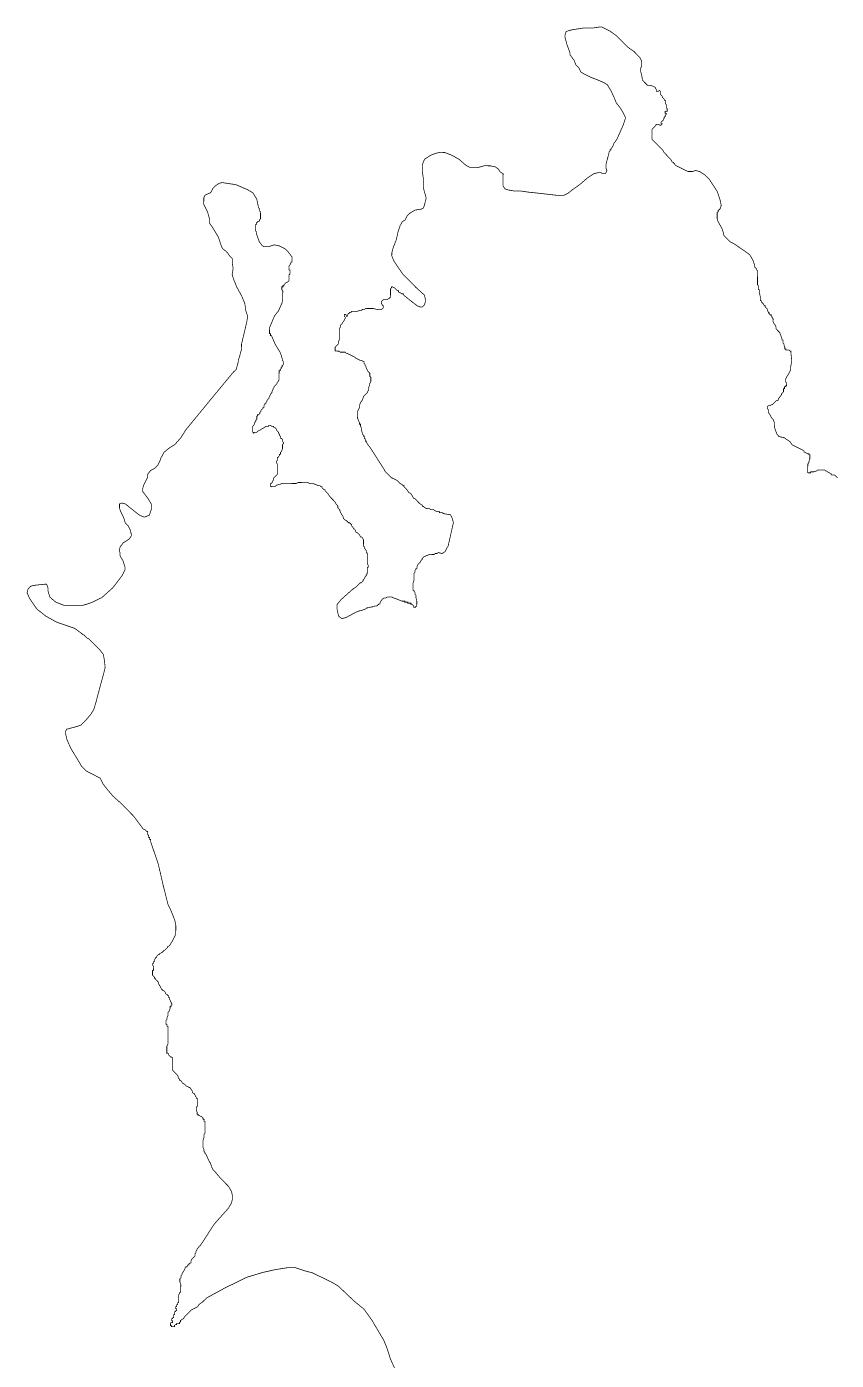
# Model space of a CAD drawing. Header units: metres. Extents: x 319816 to 366074, y 1739234 to 1838803.
# Drawn here: x 319816 to 323090, y 1826464 to 1831853 of the extents above; entities that cross this region are included whole.
import ezdxf

# ---------------------------------------------------------------- set-up
doc = ezdxf.new("R2010")
doc.units = ezdxf.units.M
doc.header["$MEASUREMENT"] = 0
doc.layers.add('HAZARDS LINE', color=1, linetype='Continuous')

msp = doc.modelspace()

# ---------------------------------------------------------------- linework, layer by layer
at = {"layer": 'HAZARDS LINE', "lineweight": 18, "const_width": 3}
msp.add_lwpolyline([(321311.5, 1826415.4), (321287.8, 1826468), (321272.1, 1826516.5), (321260.2, 1826544.8), (321212.5, 1826625.8), (321180.6, 1826670.5), (321140.6, 1826703), (321076.6, 1826764), (321048.5, 1826780.4), (320972.2, 1826817.3), (320940.1, 1826825.7), (320903.9, 1826838.1), (320871.6, 1826838.3), (320823.2, 1826830.7), (320770.7, 1826819), (320706, 1826799.4), (320617, 1826755.8), (320544.1, 1826716.1), (320536, 1826708.1), (320527.8, 1826700.1), (320511.6, 1826688.1), (320507.5, 1826680.1), (320483.2, 1826668.2), (320479.2, 1826664.2), (320475.1, 1826660.2), (320467, 1826652.2), (320462.9, 1826648.2), (320454.8, 1826640.2), (320450.7, 1826632.2), (320442.6, 1826628.2), (320438.5, 1826624.2), (320438.5, 1826620.2), (320434.4, 1826616.2), (320434.4, 1826612.2), (320422.3, 1826612.3), (320422.3, 1826608.2), (320418.2, 1826608.3), (320414.2, 1826604.3), (320414.1, 1826600.2), (320402, 1826600.3), (320402.1, 1826604.4), (320398.1, 1826604.4), (320398.2, 1826616.5), (320406.2, 1826616.4), (320406.3, 1826624.5), (320402.3, 1826624.5), (320402.3, 1826632.6), (320406.3, 1826632.6), (320406.4, 1826636.6), (320410.4, 1826636.6), (320410.5, 1826648.6), (320414.5, 1826648.6), (320414.6, 1826660.7), (320418.7, 1826660.7), (320418.7, 1826664.7), (320422.7, 1826664.7), (320422.8, 1826672.7), (320418.8, 1826672.8), (320418.8, 1826680.8), (320422.9, 1826680.8), (320422.9, 1826688.9), (320427, 1826688.8), (320427, 1826696.9), (320431.1, 1826696.9), (320431.3, 1826729.1), (320435.4, 1826733.1), (320435.4, 1826737.1), (320439.5, 1826741.1), (320439.7, 1826769.4), (320435.8, 1826781.5), (320435.9, 1826793.6), (320440, 1826797.6), (320440, 1826805.6), (320444.1, 1826809.6), (320444.1, 1826813.7), (320452.3, 1826825.7), (320456.4, 1826833.7), (320456.4, 1826837.8), (320460.5, 1826841.8), (320464.5, 1826841.7), (320468.6, 1826849.8), (320472.7, 1826849.7), (320472.7, 1826853.7), (320476.8, 1826857.7), (320480.8, 1826857.7), (320480.9, 1826865.8), (320485, 1826873.8), (320489, 1826877.8), (320497.1, 1826885.8), (320497.2, 1826893.9), (320501.3, 1826901.9), (320501.3, 1826905.9), (320505.4, 1826909.9), (320505.4, 1826914), (320509.5, 1826918), (320513.6, 1826921.9), (320513.6, 1826926), (320517.6, 1826925.9), (320574.8, 1827014.2), (320631.8, 1827078.2), (320644, 1827098.3), (320648.2, 1827114.4), (320648.3, 1827130.5), (320644.4, 1827146.6), (320632.5, 1827166.9), (320616.5, 1827183.2), (320600.5, 1827199.4), (320576.6, 1827227.8), (320568.6, 1827236), (320568.6, 1827240), (320564.6, 1827244.1), (320564.7, 1827248.1), (320560.7, 1827256.2), (320560.7, 1827260.2), (320556.7, 1827264.3), (320544.8, 1827288.6), (320540.9, 1827296.7), (320536.9, 1827300.7), (320536.9, 1827304.8), (320532.9, 1827308.8), (320533, 1827316.9), (320529, 1827325), (320529.3, 1827353.2), (320533.4, 1827365.3), (320533.5, 1827377.4), (320537.6, 1827381.4), (320538, 1827429.8), (320533.9, 1827429.8), (320534, 1827437.8), (320530, 1827437.9), (320530, 1827441.9), (320526, 1827446), (320522, 1827450), (320518, 1827450.1), (320514, 1827454.1), (320509.9, 1827454.2), (320510, 1827458.2), (320505.9, 1827458.2), (320506, 1827466.3), (320502, 1827474.4), (320502.1, 1827486.5), (320506.2, 1827490.5), (320506.5, 1827522.7), (320502.5, 1827522.8), (320502.5, 1827526.8), (320498.5, 1827530.9), (320498.5, 1827534.9), (320494.5, 1827539), (320494.6, 1827543), (320490.5, 1827543), (320486.5, 1827547.1), (320486.6, 1827551.1), (320478.6, 1827563.3), (320474.6, 1827567.4), (320470.6, 1827567.4), (320466.6, 1827571.5), (320462.5, 1827571.5), (320454.6, 1827579.6), (320446.5, 1827583.7), (320442.6, 1827591.8), (320434.5, 1827595.9), (320434.6, 1827599.9), (320430.6, 1827604), (320426.6, 1827616.1), (320422.6, 1827620.2), (320414.6, 1827628.3), (320410.6, 1827632.4), (320406.7, 1827636.5), (320407.1, 1827684.8), (320403.1, 1827688.9), (320399, 1827688.9), (320391, 1827697.1), (320391.1, 1827701.1), (320387.1, 1827705.2), (320383, 1827705.2), (320383.3, 1827733.4), (320387.4, 1827741.5), (320388, 1827814), (320383.9, 1827814.1), (320384, 1827822.1), (320380, 1827822.2), (320380.1, 1827838.3), (320384.2, 1827842.3), (320384.2, 1827850.3), (320388.3, 1827858.4), (320388.4, 1827870.5), (320392.5, 1827874.5), (320396.6, 1827886.5), (320396.7, 1827894.6), (320400.7, 1827894.5), (320400.8, 1827898.6), (320404.8, 1827902.6), (320400.8, 1827906.6), (320400.9, 1827910.7), (320396.9, 1827914.7), (320396.9, 1827918.8), (320392.9, 1827922.8), (320393, 1827930.9), (320388.9, 1827930.9), (320389, 1827939), (320385, 1827939), (320385, 1827943.1), (320381, 1827943.1), (320377, 1827947.2), (320377, 1827951.2), (320373, 1827955.3), (320369, 1827959.3), (320365, 1827959.4), (320365, 1827963.4), (320361, 1827963.4), (320361, 1827967.5), (320357, 1827971.5), (320357.1, 1827975.5), (320353.1, 1827979.6), (320349.1, 1827987.7), (320349.1, 1827991.7), (320345.1, 1827995.8), (320337.2, 1828003.9), (320337.2, 1828008), (320333.2, 1828008), (320333.2, 1828012), (320329.2, 1828016.1), (320325.2, 1828020.2), (320325.4, 1828040.3), (320329.4, 1828040.3), (320329.5, 1828056.4), (320325.5, 1828060.5), (320325.6, 1828068.5), (320329.6, 1828068.5), (320329.7, 1828076.6), (320333.7, 1828076.5), (320333.8, 1828084.6), (320337.9, 1828088.6), (320337.9, 1828092.6), (320341.9, 1828092.6), (320342, 1828096.6), (320346, 1828100.6), (320350.1, 1828104.6), (320354.1, 1828104.6), (320354.1, 1828108.6), (320358.2, 1828108.6), (320362.2, 1828112.6), (320366.3, 1828112.6), (320366.3, 1828116.6), (320370.3, 1828116.6), (320370.4, 1828120.6), (320374.4, 1828120.5), (320378.5, 1828124.5), (320386.6, 1828132.5), (320386.6, 1828136.6), (320390.7, 1828136.5), (320394.7, 1828140.5), (320407, 1828160.6), (320411.1, 1828168.6), (320419.3, 1828184.7), (320419.6, 1828221), (320415.7, 1828241.2), (320399.9, 1828281.6), (320388, 1828305.9), (320368.5, 1828382.7), (320349.1, 1828467.5), (320317.6, 1828560.5), (320317.7, 1828568.6), (320313.6, 1828568.6), (320313.7, 1828576.6), (320309.7, 1828576.7), (320309.7, 1828584.7), (320305.7, 1828588.8), (320305.8, 1828600.9), (320301.8, 1828600.9), (320297.8, 1828605), (320293.8, 1828609.1), (320289.8, 1828609.1), (320285.8, 1828613.2), (320249.9, 1828661.8), (320198, 1828714.7), (320165.9, 1828743.2), (320142, 1828771.6), (320126, 1828791.9), (320114.1, 1828816.2), (320098.1, 1828824.4), (320074, 1828836.7), (320057.9, 1828844.9), (320038, 1828865.2), (320026, 1828885.5), (319994.2, 1828938.1), (319978.4, 1828974.6), (319974.5, 1828994.7), (319974.6, 1829006.8), (319978.7, 1829014.9), (319982.8, 1829014.8), (319994.9, 1829018.8), (320011.1, 1829022.7), (320035.3, 1829030.5), (320055.6, 1829050.5), (320076, 1829074.5), (320088.2, 1829094.6), (320096.5, 1829122.7), (320104.9, 1829154.9), (320125.7, 1829231.4), (320134, 1829263.5), (320130.2, 1829295.8), (320126.4, 1829316), (320114.4, 1829332.3), (320070.4, 1829377), (320066.4, 1829381), (320062.4, 1829381.1), (320054.4, 1829389.2), (320050.4, 1829393.3), (320042.4, 1829397.4), (320038.4, 1829401.4), (320010.3, 1829421.8), (319962.1, 1829438.3), (319938, 1829446.6), (319893.9, 1829471.2), (319857.8, 1829499.7), (319829.9, 1829540.2), (319818, 1829564.5), (319822.2, 1829580.6), (319834.4, 1829592.6), (319854.6, 1829596.5), (319890.9, 1829600.2), (319894.9, 1829600.2), (319898.9, 1829596.1), (319902.9, 1829584), (319902.8, 1829571.9), (319910.6, 1829547.6), (319934.6, 1829527.3), (319966.8, 1829514.9), (320043.4, 1829514.3), (320079.7, 1829526.1), (320120.2, 1829545.9), (320164.9, 1829585.8), (320201.6, 1829633.9), (320213.9, 1829658), (320214, 1829670.1), (320206.1, 1829694.3), (320194.2, 1829714.6), (320194.3, 1829726.7), (320190.3, 1829734.8), (320194.5, 1829750.9), (320206.7, 1829766.9), (320231, 1829782.8), (320239.2, 1829794.9), (320239.3, 1829802.9), (320235.4, 1829819.1), (320227.4, 1829835.3), (320215.5, 1829847.5), (320207.6, 1829871.7), (320195.7, 1829896), (320191.8, 1829908.2), (320191.9, 1829924.3), (320200, 1829928.2), (320216.1, 1829924.1), (320236.1, 1829907.8), (320272.2, 1829879.3), (320292.2, 1829871), (320312.5, 1829878.9), (320320.7, 1829903), (320320.9, 1829923.2), (320309, 1829943.5), (320285.1, 1829975.9), (320285.1, 1829984), (320289.3, 1830000.1), (320305.7, 1830032.2), (320305.8, 1830044.3), (320318, 1830060.3), (320334.2, 1830068.2), (320346.4, 1830080.2), (320354.6, 1830096.3), (320358.7, 1830108.4), (320371, 1830132.4), (320395.4, 1830152.4), (320415.6, 1830164.3), (320440, 1830192.3), (320460.5, 1830224.4), (320562.3, 1830348.6), (320651.9, 1830456.7), (320664.1, 1830468.7), (320672.4, 1830500.9), (320672.5, 1830508.9), (320676.5, 1830516.9), (320680.7, 1830533), (320680.7, 1830537.1), (320684.8, 1830545.1), (320685, 1830569.3), (320705.9, 1830657.8), (320710.2, 1830682), (320702.3, 1830706.2), (320698.5, 1830734.5), (320686.7, 1830762.8), (320666.8, 1830799.3), (320654.9, 1830827.6), (320647.1, 1830851.8), (320651.3, 1830876), (320647.5, 1830900.2), (320647.6, 1830916.3), (320635.6, 1830928.5), (320627.7, 1830940.7), (320607.7, 1830957), (320599.8, 1830977.2), (320591.9, 1831001.5), (320568.1, 1831042), (320556.1, 1831058.2), (320556.2, 1831074.3), (320548.4, 1831102.6), (320532.5, 1831135), (320532.8, 1831163.2), (320536.9, 1831171.3), (320545, 1831175.2), (320561.2, 1831183.2), (320569.4, 1831199.2), (320581.6, 1831211.2), (320593.7, 1831219.2), (320605.8, 1831223.1), (320662.2, 1831214.6), (320710.4, 1831194), (320730.5, 1831181.7), (320746.4, 1831157.4), (320754.1, 1831121.1), (320758.1, 1831117), (320758.1, 1831108.9), (320762.1, 1831104.9), (320761.8, 1831076.7), (320757.8, 1831072.7), (320757.7, 1831068.6), (320753.7, 1831064.6), (320749.6, 1831064.7), (320749.6, 1831060.6), (320745.6, 1831060.7), (320745.5, 1831052.6), (320741.5, 1831052.6), (320741.3, 1831028.4), (320745.3, 1831024.4), (320745.2, 1831016.3), (320757, 1830984), (320769, 1830967.7), (320777, 1830963.6), (320793.1, 1830963.5), (320817.4, 1830971.4), (320837.5, 1830967.2), (320861.6, 1830954.9), (320873.6, 1830942.7), (320889.5, 1830922.4), (320889.4, 1830902.2), (320885.3, 1830902.3), (320885.3, 1830898.2), (320881.2, 1830890.2), (320877.2, 1830886.2), (320877, 1830870.1), (320881, 1830870), (320880.9, 1830853.9), (320876.8, 1830849.9), (320876.6, 1830825.7), (320872.6, 1830821.7), (320864.5, 1830817.8), (320856.4, 1830809.8), (320856.3, 1830805.7), (320852.3, 1830805.8), (320852.3, 1830801.7), (320848.2, 1830801.8), (320848.1, 1830789.7), (320852.1, 1830785.6), (320851.8, 1830749.3), (320847.7, 1830733.2), (320843.6, 1830725.2), (320835.3, 1830705.1), (320819, 1830685.1), (320798.5, 1830636.9), (320798.3, 1830612.7), (320802.3, 1830612.7), (320802.2, 1830604.6), (320806.3, 1830604.6), (320822.1, 1830568.1), (320842, 1830535.7), (320849.8, 1830511.5), (320849.8, 1830507.4), (320853.8, 1830499.3), (320853.7, 1830487.2), (320849.6, 1830483.2), (320849.6, 1830479.2), (320845.5, 1830475.2), (320845.5, 1830471.2), (320841.4, 1830467.2), (320841.4, 1830463.2), (320837.3, 1830463.2), (320837, 1830426.9), (320832.9, 1830418.9), (320828.9, 1830414.9), (320828.8, 1830410.9), (320824.8, 1830406.9), (320816.7, 1830398.9), (320816.6, 1830394.8), (320812.6, 1830390.8), (320812.5, 1830386.8), (320808.4, 1830378.8), (320808.4, 1830374.7), (320804.3, 1830370.7), (320800.2, 1830362.7), (320796.1, 1830354.7), (320796.1, 1830350.6), (320792, 1830346.6), (320788, 1830342.7), (320787.9, 1830338.6), (320783.9, 1830334.6), (320783.8, 1830330.6), (320779.8, 1830330.6), (320779.8, 1830326.6), (320775.7, 1830322.6), (320775.6, 1830314.5), (320771.6, 1830314.6), (320771.6, 1830310.5), (320767.5, 1830306.5), (320763.4, 1830302.5), (320763.4, 1830298.5), (320759.3, 1830294.5), (320759.3, 1830290.5), (320755.3, 1830286.5), (320751.2, 1830286.5), (320751.2, 1830282.5), (320747.1, 1830278.5), (320747, 1830266.4), (320743, 1830262.4), (320742.9, 1830258.4), (320738.9, 1830254.4), (320738.8, 1830250.3), (320734.7, 1830242.3), (320730.7, 1830238.3), (320730.5, 1830214.1), (320734.5, 1830214.1), (320734.5, 1830210), (320738.5, 1830214), (320746.6, 1830214), (320750.6, 1830218), (320758.7, 1830221.9), (320770.9, 1830229.9), (320779, 1830233.9), (320783.1, 1830237.9), (320795.2, 1830237.8), (320795.2, 1830241.8), (320803.3, 1830241.7), (320807.2, 1830237.7), (320815.3, 1830237.6), (320815.3, 1830233.6), (320819.3, 1830233.5), (320823.3, 1830229.5), (320827.3, 1830225.4), (320827.3, 1830221.4), (320835.3, 1830213.2), (320835.2, 1830209.2), (320839.2, 1830205.1), (320839.2, 1830201.1), (320843.2, 1830197), (320843.1, 1830189), (320847.2, 1830188.9), (320851.2, 1830184.9), (320851.1, 1830176.8), (320855.1, 1830172.8), (320855, 1830168.7), (320851, 1830164.7), (320850.9, 1830148.6), (320846.7, 1830136.5), (320842.7, 1830132.5), (320842.6, 1830124.5), (320838.6, 1830124.5), (320838.5, 1830120.5), (320834.5, 1830116.5), (320834.4, 1830112.5), (320830.4, 1830112.5), (320830.3, 1830100.4), (320826.2, 1830096.4), (320826.2, 1830092.4), (320830.2, 1830084.3), (320829.8, 1830043.9), (320825.8, 1830040), (320817.6, 1830032), (320813.6, 1830028), (320813.5, 1830019.9), (320809.4, 1830015.9), (320809.4, 1830011.9), (320805.3, 1830007.9), (320801.3, 1830003.9), (320801.2, 1829995.8), (320805.2, 1829995.8), (320821.4, 1829995.6), (320825.4, 1829999.6), (320837.5, 1830003.6), (320841.6, 1830003.5), (320849.7, 1830007.5), (320906.1, 1830007), (320914.2, 1830011), (320954.5, 1830010.7), (320958.5, 1830006.6), (320974.6, 1830006.5), (320986.7, 1830002.3), (320994.7, 1829998.2), (321002.8, 1829998.2), (321006.8, 1829994.1), (321010.8, 1829994.1), (321010.8, 1829990), (321014.8, 1829986), (321018.8, 1829981.9), (321022.8, 1829981.9), (321022.8, 1829977.8), (321030.8, 1829969.7), (321034.8, 1829965.6), (321042.7, 1829953.5), (321050.7, 1829945.3), (321054.7, 1829941.3), (321058.7, 1829937.2), (321062.7, 1829933.2), (321066.7, 1829925.1), (321070.7, 1829921), (321074.7, 1829916.9), (321074.6, 1829908.9), (321078.6, 1829904.8), (321082.6, 1829900.7), (321082.6, 1829896.7), (321090.5, 1829880.5), (321094.5, 1829876.4), (321098.4, 1829864.3), (321102.4, 1829860.2), (321110.4, 1829856.1), (321118.4, 1829848), (321122.5, 1829848), (321130.5, 1829839.9), (321130.4, 1829835.8), (321134.4, 1829831.8), (321138.4, 1829823.7), (321142.4, 1829823.6), (321146.4, 1829815.5), (321146.3, 1829811.5), (321154.4, 1829807.4), (321158.4, 1829803.3), (321162.4, 1829799.3), (321166.3, 1829791.2), (321170.4, 1829791.1), (321174.4, 1829787.1), (321178.3, 1829779), (321178.3, 1829774.9), (321178.2, 1829762.9), (321178.1, 1829754.8), (321182.1, 1829750.7), (321182.1, 1829746.7), (321190, 1829734.5), (321190, 1829726.5), (321194, 1829726.4), (321193.9, 1829718.4), (321193.9, 1829714.3), (321193.9, 1829710.3), (321193.8, 1829702.2), (321193.7, 1829690.2), (321193.7, 1829686.1), (321197.6, 1829674), (321197.6, 1829670), (321193.5, 1829666), (321193.4, 1829653.9), (321193.4, 1829649.8), (321193.3, 1829645.8), (321193.3, 1829641.8), (321189.2, 1829637.8), (321189.2, 1829633.7), (321185.1, 1829629.7), (321181, 1829621.7), (321177, 1829617.7), (321176.9, 1829613.7), (321172.9, 1829609.7), (321168.8, 1829605.7), (321164.8, 1829605.7), (321160.7, 1829601.7), (321156.7, 1829597.7), (321152.6, 1829593.7), (321144.5, 1829585.7), (321136.4, 1829581.8), (321136.3, 1829577.7), (321132.3, 1829577.8), (321087.6, 1829537.8), (321071.3, 1829517.8), (321071.2, 1829501.7), (321075.1, 1829481.5), (321079, 1829469.4), (321091, 1829461.2), (321107.2, 1829465.1), (321143.6, 1829484.9), (321151.7, 1829488.9), (321163.8, 1829492.8), (321167.9, 1829492.8), (321188.1, 1829500.7), (321192.2, 1829504.7), (321196.2, 1829504.7), (321212.4, 1829508.6), (321216.4, 1829508.5), (321224.5, 1829512.5), (321228.5, 1829512.5), (321232.5, 1829512.4), (321236.6, 1829516.4), (321240.7, 1829520.4), (321244.7, 1829520.4), (321244.7, 1829524.4), (321248.8, 1829532.5), (321252.9, 1829536.5), (321252.9, 1829540.5), (321257, 1829540.4), (321261, 1829544.4), (321265.1, 1829544.4), (321269.1, 1829544.4), (321273.2, 1829548.4), (321277.2, 1829548.3), (321281.2, 1829548.3), (321285.2, 1829548.3), (321289.3, 1829548.2), (321293.3, 1829548.2), (321301.3, 1829544.1), (321313.4, 1829540), (321333.5, 1829531.7), (321345.6, 1829531.6), (321345.5, 1829527.6), (321353.6, 1829527.5), (321357.6, 1829527.5), (321357.6, 1829523.5), (321361.6, 1829523.5), (321369.7, 1829523.4), (321369.7, 1829519.4), (321373.7, 1829519.3), (321377.7, 1829515.3), (321381.7, 1829511.2), (321381.6, 1829507.2), (321385.7, 1829507.1), (321389.7, 1829507.1), (321389.7, 1829511.1), (321393.8, 1829511.1), (321393.8, 1829515.1), (321393.8, 1829519.1), (321393.9, 1829523.2), (321393.9, 1829531.2), (321390, 1829547.4), (321390.1, 1829551.4), (321390.1, 1829555.5), (321386.1, 1829559.5), (321386.1, 1829563.6), (321386.2, 1829567.6), (321382.2, 1829571.7), (321382.2, 1829575.7), (321378.2, 1829575.7), (321378.2, 1829579.8), (321378.3, 1829583.8), (321378.3, 1829587.8), (321378.3, 1829591.9), (321378.4, 1829603.9), (321382.6, 1829616), (321382.7, 1829636.2), (321382.8, 1829644.2), (321386.9, 1829648.2), (321386.9, 1829652.3), (321386.9, 1829656.3), (321391, 1829660.3), (321391, 1829664.3), (321395.1, 1829664.3), (321395.1, 1829672.3), (321399.2, 1829680.4), (321407.3, 1829688.4), (321411.4, 1829696.4), (321415.5, 1829700.4), (321415.5, 1829704.4), (321419.6, 1829708.4), (321423.7, 1829712.4), (321427.7, 1829712.4), (321431.8, 1829716.4), (321435.8, 1829716.4), (321443.9, 1829720.3), (321447.9, 1829720.3), (321452, 1829720.3), (321456, 1829720.2), (321460, 1829720.2), (321464, 1829720.2), (321468.1, 1829724.2), (321476.2, 1829724.1), (321480.2, 1829728.1), (321496.3, 1829723.9), (321508.5, 1829731.9), (321520.8, 1829756), (321529.1, 1829792.2), (321541.7, 1829848.5), (321537.8, 1829864.7), (321529.9, 1829880.9), (321501.7, 1829885.1), (321497.7, 1829889.2), (321493.7, 1829889.2), (321485.6, 1829889.3), (321485.6, 1829893.3), (321477.6, 1829893.4), (321465.5, 1829897.5), (321461.5, 1829901.6), (321457.5, 1829901.6), (321453.5, 1829901.7), (321449.4, 1829901.7), (321445.4, 1829905.8), (321441.4, 1829905.8), (321437.4, 1829905.8), (321433.3, 1829905.9), (321425.3, 1829910), (321421.3, 1829914), (321417.3, 1829914.1), (321417.3, 1829918.1), (321405.3, 1829926.3), (321401.3, 1829930.3), (321397.3, 1829934.4), (321389.3, 1829942.5), (321385.3, 1829946.6), (321381.3, 1829946.6), (321377.3, 1829954.7), (321369.4, 1829966.9), (321361.3, 1829971), (321349.4, 1829987.2), (321341.4, 1829995.3), (321341.4, 1829999.4), (321337.4, 1829999.4), (321333.4, 1830003.5), (321325.4, 1830007.6), (321313.4, 1830019.8), (321305.3, 1830023.9), (321297.3, 1830028), (321293.3, 1830028), (321293.3, 1830032), (321289.3, 1830032.1), (321277.3, 1830044.3), (321273.3, 1830048.3), (321269.3, 1830052.4), (321265.3, 1830056.4), (321261.3, 1830064.5), (321209.6, 1830145.6), (321201.6, 1830157.8), (321197.6, 1830161.8), (321189.7, 1830174), (321189.7, 1830178), (321185.7, 1830178.1), (321185.7, 1830186.1), (321181.8, 1830190.2), (321181.8, 1830198.3), (321177.8, 1830198.3), (321177.8, 1830202.3), (321173.8, 1830206.4), (321173.9, 1830210.4), (321169.9, 1830222.5), (321170, 1830230.6), (321166, 1830238.7), (321166.1, 1830242.7), (321166.1, 1830246.8), (321162.1, 1830246.8), (321162.1, 1830250.8), (321158.2, 1830263), (321154.2, 1830271.1), (321154.2, 1830275.1), (321154.3, 1830279.1), (321154.3, 1830283.2), (321154.3, 1830287.2), (321154.4, 1830291.2), (321154.4, 1830299.3), (321158.5, 1830307.3), (321162.6, 1830315.3), (321162.7, 1830323.4), (321166.8, 1830335.5), (321170.9, 1830339.5), (321175, 1830347.5), (321179.1, 1830359.6), (321183.2, 1830363.5), (321191.3, 1830371.5), (321195.4, 1830375.5), (321195.4, 1830379.6), (321199.5, 1830383.6), (321199.5, 1830387.6), (321199.6, 1830395.7), (321203.7, 1830407.7), (321203.8, 1830411.8), (321207.8, 1830415.8), (321207.9, 1830423.8), (321208, 1830431.9), (321208, 1830435.9), (321204, 1830440), (321204, 1830444), (321204.1, 1830452.1), (321200.1, 1830456.1), (321196.1, 1830460.2), (321192.1, 1830468.3), (321188.2, 1830476.4), (321188.2, 1830480.4), (321184.2, 1830484.5), (321184.2, 1830488.5), (321180.2, 1830492.6), (321180.3, 1830496.6), (321180.3, 1830500.7), (321176.3, 1830500.7), (321168.2, 1830504.8), (321164.2, 1830504.8), (321156.2, 1830508.9), (321148.2, 1830513), (321144.2, 1830517.1), (321128.1, 1830525.3), (321112, 1830533.5), (321108, 1830533.5), (321104, 1830537.6), (321100, 1830537.6), (321091.9, 1830537.7), (321087.9, 1830537.7), (321083.9, 1830537.7), (321079.9, 1830541.8), (321071.8, 1830541.9), (321067.8, 1830541.9), (321063.7, 1830541.9), (321063.8, 1830546), (321063.8, 1830550), (321063.8, 1830554), (321063.9, 1830558.1), (321067.9, 1830562.1), (321072, 1830566.1), (321076.1, 1830570.1), (321076.1, 1830578.1), (321080.2, 1830586.2), (321080.3, 1830590.2), (321080.3, 1830594.2), (321080.3, 1830598.2), (321080.4, 1830602.3), (321080.4, 1830606.3), (321080.4, 1830610.3), (321080.5, 1830614.4), (321080.5, 1830618.4), (321080.5, 1830622.4), (321080.6, 1830626.5), (321080.6, 1830634.5), (321084.7, 1830638.5), (321084.8, 1830646.6), (321088.8, 1830650.6), (321092.9, 1830654.6), (321097, 1830662.6), (321101.1, 1830666.6), (321101.1, 1830670.6), (321105.2, 1830674.6), (321105.2, 1830678.7), (321101.2, 1830682.7), (321101.2, 1830686.8), (321101.3, 1830690.8), (321105.3, 1830690.8), (321109.3, 1830686.7), (321109.3, 1830682.7), (321113.3, 1830682.6), (321113.3, 1830686.7), (321117.4, 1830694.7), (321121.5, 1830694.7), (321121.5, 1830698.7), (321129.6, 1830698.6), (321129.6, 1830702.7), (321133.6, 1830702.6), (321137.6, 1830702.6), (321145.7, 1830702.5), (321153.8, 1830702.5), (321161.9, 1830706.4), (321165.9, 1830706.4), (321169.9, 1830706.4), (321174, 1830710.4), (321178, 1830710.3), (321182.1, 1830710.3), (321186.1, 1830714.3), (321190.1, 1830714.3), (321194.2, 1830714.2), (321198.2, 1830714.2), (321202.2, 1830714.2), (321206.3, 1830714.1), (321210.3, 1830714.1), (321214.3, 1830714.1), (321218.4, 1830714), (321234.5, 1830709.9), (321242.5, 1830709.8), (321246.5, 1830709.8), (321250.6, 1830709.7), (321254.6, 1830713.7), (321258.7, 1830717.7), (321258.7, 1830721.7), (321258.8, 1830725.8), (321254.7, 1830725.8), (321254.8, 1830729.8), (321250.8, 1830733.9), (321250.8, 1830737.9), (321250.8, 1830742), (321254.9, 1830746), (321259, 1830750), (321263, 1830749.9), (321267, 1830749.9), (321271.1, 1830749.9), (321275.1, 1830749.8), (321279.2, 1830753.8), (321283.2, 1830753.8), (321283.2, 1830757.8), (321287.3, 1830757.8), (321287.3, 1830761.8), (321287.3, 1830765.9), (321287.4, 1830769.9), (321287.5, 1830782), (321287.5, 1830786), (321287.5, 1830790), (321287.6, 1830794.1), (321291.6, 1830798.1), (321291.7, 1830802.1), (321295.7, 1830802.1), (321299.7, 1830798), (321303.7, 1830798), (321307.7, 1830793.9), (321311.7, 1830789.8), (321315.7, 1830785.8), (321319.7, 1830785.7), (321319.7, 1830781.7), (321323.7, 1830777.7), (321327.7, 1830777.6), (321331.7, 1830773.6), (321335.8, 1830773.5), (321339.8, 1830773.5), (321339.8, 1830769.5), (321343.8, 1830765.4), (321395.8, 1830724.6), (321407.9, 1830720.5), (321415.9, 1830720.4), (321424.1, 1830728.4), (321428.2, 1830740.5), (321428.3, 1830752.6), (321424.4, 1830768.7), (321392.4, 1830797.2), (321336.4, 1830854.1), (321308.6, 1830894.7), (321300.6, 1830906.9), (321292.7, 1830927.1), (321292.8, 1830939.2), (321297, 1830955.3), (321301.1, 1830967.3), (321309.3, 1830987.4), (321313.5, 1831003.5), (321317.7, 1831023.6), (321326, 1831047.8), (321334.2, 1831063.8), (321346.3, 1831071.8), (321354.5, 1831087.8), (321366.7, 1831099.8), (321387, 1831111.8), (321411.2, 1831115.6), (321419.3, 1831119.6), (321423.4, 1831127.6), (321431.7, 1831159.8), (321427.8, 1831175.9), (321423.9, 1831188.1), (321420, 1831204.2), (321420.3, 1831240.5), (321416.4, 1831264.7), (321416.6, 1831280.9), (321416.7, 1831297), (321424.9, 1831317.1), (321449.3, 1831333), (321469.5, 1831340.9), (321485.6, 1831344.8), (321505.8, 1831344.6), (321517.9, 1831340.5), (321537.9, 1831332.3), (321566, 1831315.9), (321594, 1831291.5), (321610.1, 1831283.3), (321638.3, 1831283), (321666.6, 1831290.9), (321690.8, 1831290.7), (321710.9, 1831286.5), (321722.9, 1831278.3), (321730.9, 1831266.1), (321742.9, 1831258), (321742.8, 1831245.9), (321742.6, 1831225.7), (321742.5, 1831209.6), (321750.5, 1831197.4), (321762.5, 1831193.3), (321786.7, 1831189.1), (321814.9, 1831188.8), (321843.1, 1831184.6), (321883.4, 1831180.2), (321923.6, 1831175.8), (321959.9, 1831171.5), (321988.1, 1831171.3), (322004.3, 1831179.2), (322024.6, 1831195.2), (322053, 1831215.1), (322085.4, 1831243), (322109.8, 1831258.9), (322125.9, 1831262.8), (322138, 1831262.7), (322146, 1831258.6), (322154.1, 1831258.6), (322158.2, 1831262.6), (322162.3, 1831270.6), (322158.3, 1831282.7), (322158.4, 1831294.8), (322170.9, 1831343.1), (322171, 1831347.1), (322175, 1831351.1), (322175.1, 1831355.2), (322179.1, 1831355.1), (322179.1, 1831359.2), (322187.3, 1831371.2), (322191.4, 1831383.3), (322195.5, 1831387.3), (322203.6, 1831399.3), (322228.3, 1831455.5), (322236.6, 1831479.6), (322236.6, 1831487.7), (322228.7, 1831503.9), (322216.8, 1831524.2), (322200.8, 1831544.4), (322189, 1831572.8), (322177.1, 1831597.1), (322165.1, 1831617.3), (322153.1, 1831625.5), (322125, 1831637.8), (322092.9, 1831650.2), (322068.8, 1831662.5), (322056.8, 1831670.6), (322048.8, 1831686.8), (322036.8, 1831699), (322028.9, 1831719.2), (322024.9, 1831723.3), (322013, 1831739.5), (322013, 1831747.6), (322001.2, 1831780), (321993.4, 1831808.2), (321993.5, 1831820.3), (321997.6, 1831832.4), (322005.7, 1831836.4), (322021.9, 1831840.3), (322070.3, 1831847.9), (322106.6, 1831847.6), (322130.8, 1831851.4), (322142.9, 1831851.3), (322150.9, 1831847.2), (322175, 1831835), (322203.1, 1831814.6), (322223.1, 1831794.2), (322247, 1831769.8), (322271.1, 1831753.5), (322291.1, 1831733.2), (322295.1, 1831729.1), (322299, 1831721), (322303, 1831712.9), (322302.9, 1831696.8), (322302.8, 1831692.8), (322298.7, 1831684.7), (322298.6, 1831672.7), (322302.6, 1831660.5), (322306.4, 1831636.3), (322322.4, 1831620), (322326.4, 1831616), (322338.5, 1831615.9), (322350.5, 1831611.7), (322358.6, 1831607.6), (322358.5, 1831603.6), (322362.5, 1831599.5), (322362.5, 1831595.5), (322362.5, 1831591.5), (322366.5, 1831591.4), (322370.5, 1831591.4), (322374.6, 1831595.4), (322378.6, 1831591.3), (322378.5, 1831587.3), (322378.5, 1831583.3), (322378.5, 1831579.3), (322382.5, 1831575.2), (322386.5, 1831571.1), (322386.4, 1831567.1), (322390.4, 1831563), (322394.4, 1831559), (322394.4, 1831554.9), (322398.4, 1831554.9), (322398.4, 1831546.8), (322398.3, 1831542.8), (322402.3, 1831538.7), (322402.3, 1831534.7), (322402.3, 1831530.7), (322402.2, 1831526.6), (322406.2, 1831522.6), (322406.2, 1831518.5), (322406.2, 1831514.5), (322406.1, 1831510.5), (322402.1, 1831510.5), (322398.1, 1831510.6), (322398, 1831506.5), (322398, 1831502.5), (322402, 1831502.5), (322402, 1831498.4), (322397.9, 1831494.4), (322397.9, 1831490.4), (322393.8, 1831486.4), (322393.8, 1831482.4), (322389.7, 1831474.3), (322385.6, 1831470.3), (322381.6, 1831466.3), (322381.5, 1831462.3), (322385.6, 1831462.3), (322385.5, 1831458.2), (322381.5, 1831458.3), (322381.5, 1831454.2), (322377.4, 1831454.3), (322369.4, 1831458.4), (322365.4, 1831458.4), (322361.3, 1831458.4), (322361.3, 1831454.4), (322357.3, 1831450.4), (322353.2, 1831446.4), (322345.1, 1831438.4), (322345, 1831426.3), (322344.9, 1831414.2), (322344.7, 1831398.1), (322384.7, 1831357.5), (322388.7, 1831353.4), (322392.7, 1831345.3), (322396.7, 1831341.2), (322400.7, 1831337.2), (322404.6, 1831333.1), (322420.6, 1831316.8), (322424.6, 1831308.7), (322428.6, 1831304.7), (322432.6, 1831304.6), (322432.6, 1831300.6), (322436.6, 1831300.6), (322436.6, 1831296.5), (322440.6, 1831292.5), (322472.7, 1831276.1), (322488.8, 1831267.9), (322508.9, 1831267.7), (322521, 1831271.7), (322537.1, 1831267.5), (322557.2, 1831255.2), (322577.2, 1831234.9), (322609, 1831186.2), (322620.8, 1831149.9), (322624.7, 1831129.7), (322620.5, 1831117.6), (322612.4, 1831109.6), (322612.4, 1831105.6), (322608.3, 1831101.6), (322608.2, 1831089.5), (322608.1, 1831077.4), (322612, 1831065.3), (322627.9, 1831036.9), (322631.9, 1831024.8), (322635.8, 1831008.6), (322643.7, 1831000.5), (322659.7, 1830984.2), (322675.8, 1830976), (322687.8, 1830967.9), (322711.9, 1830951.5), (322723.9, 1830943.4), (322739.9, 1830931.2), (322751.8, 1830910.9), (322755.8, 1830902.8), (322755.8, 1830898.8), (322759.7, 1830890.7), (322759.7, 1830882.6), (322763.7, 1830878.5), (322767.7, 1830874.5), (322767.6, 1830870.4), (322771.6, 1830866.4), (322771.6, 1830862.4), (322771.6, 1830858.3), (322771.5, 1830850.3), (322771.5, 1830846.2), (322771.3, 1830830.1), (322771.3, 1830822), (322771.2, 1830818), (322771.2, 1830814), (322771.2, 1830809.9), (322775.2, 1830805.9), (322775.1, 1830793.8), (322775, 1830789.8), (322779, 1830789.7), (322779, 1830785.7), (322778.9, 1830777.6), (322782.8, 1830761.5), (322782.8, 1830753.4), (322782.7, 1830749.4), (322782.7, 1830745.3), (322786.7, 1830745.3), (322786.7, 1830741.3), (322790.7, 1830737.2), (322794.7, 1830733.1), (322798.7, 1830725), (322802.7, 1830725), (322802.7, 1830721), (322806.7, 1830716.9), (322810.7, 1830712.9), (322810.6, 1830708.8), (322814.6, 1830700.7), (322814.6, 1830696.7), (322818.6, 1830696.7), (322818.6, 1830692.6), (322822.5, 1830688.6), (322826.6, 1830688.5), (322826.5, 1830684.5), (322830.5, 1830680.4), (322830.5, 1830676.4), (322834.5, 1830672.3), (322834.5, 1830668.3), (322834.4, 1830664.3), (322834.4, 1830660.2), (322838.4, 1830652.1), (322842.4, 1830648.1), (322846.3, 1830640), (322846.3, 1830631.9), (322850.3, 1830627.9), (322854.3, 1830623.8), (322858.3, 1830619.7), (322862.3, 1830615.7), (322862.2, 1830611.6), (322866.2, 1830603.5), (322870.1, 1830591.4), (322870.1, 1830587.4), (322874.1, 1830587.3), (322874.1, 1830583.3), (322874, 1830579.3), (322874, 1830575.2), (322878, 1830571.2), (322878, 1830567.1), (322881.9, 1830559), (322881.9, 1830555), (322881.9, 1830551), (322885.9, 1830551), (322885.9, 1830546.9), (322889.9, 1830546.9), (322893.9, 1830546.9), (322898, 1830546.8), (322902, 1830542.8), (322906, 1830542.7), (322906, 1830538.7), (322909.7, 1830502.4), (322905.5, 1830478.2), (322905.3, 1830466.1), (322897.2, 1830450.1), (322889, 1830438), (322889, 1830434), (322884.9, 1830430), (322884.9, 1830426), (322884.8, 1830421.9), (322884.8, 1830417.9), (322888.8, 1830413.8), (322888.8, 1830409.8), (322888.7, 1830405.8), (322888.7, 1830401.8), (322884.7, 1830401.8), (322884.6, 1830397.8), (322880.6, 1830397.8), (322880.6, 1830393.8), (322880.5, 1830389.7), (322876.5, 1830389.8), (322876.5, 1830385.7), (322876.4, 1830381.7), (322876.4, 1830377.7), (322872.3, 1830373.7), (322868.3, 1830369.7), (322868.2, 1830365.6), (322856, 1830349.6), (322856, 1830345.6), (322851.9, 1830341.6), (322847.9, 1830341.6), (322843.8, 1830337.6), (322839.7, 1830333.6), (322835.7, 1830329.6), (322831.6, 1830325.6), (322827.6, 1830325.7), (322823.5, 1830321.7), (322819.5, 1830321.7), (322815.5, 1830321.7), (322811.4, 1830317.7), (322811.4, 1830313.7), (322811.3, 1830309.7), (322815.3, 1830305.6), (322815.3, 1830301.6), (322815.3, 1830297.5), (322815.2, 1830293.5), (322819.2, 1830289.4), (322827.2, 1830273.2), (322835.1, 1830265.1), (322839.1, 1830253), (322839, 1830240.9), (322842.9, 1830224.7), (322850.8, 1830204.5), (322858.8, 1830196.4), (322878.9, 1830192.2), (322890.9, 1830184), (322902.9, 1830175.9), (322910.9, 1830163.7), (322951, 1830143.2), (322959.1, 1830139.1), (322959, 1830135.1), (322975.1, 1830126.9), (322979.1, 1830126.8), (322979.1, 1830122.8), (322983.1, 1830122.8), (322983.1, 1830118.7), (322983, 1830114.7), (322983, 1830110.7), (322983, 1830106.6), (322978.8, 1830094.6), (322978.8, 1830090.6), (322974.7, 1830086.6), (322974.7, 1830078.5), (322974.6, 1830074.5), (322974.6, 1830066.4), (322974.5, 1830058.3), (322974.5, 1830054.3), (322974.4, 1830050.3), (322978.5, 1830050.2), (322982.5, 1830050.2), (322986.5, 1830050.2), (322986.6, 1830054.2), (322994.6, 1830054.1), (322998.7, 1830054.1), (323010.8, 1830058), (323014.9, 1830062), (323018.9, 1830062), (323022.9, 1830062), (323026.9, 1830061.9), (323031, 1830061.9), (323035, 1830061.9), (323039, 1830061.8), (323043.1, 1830061.8), (323047.1, 1830057.7), (323051.1, 1830057.7), (323055.1, 1830053.6), (323063.1, 1830049.5), (323067.1, 1830045.5), (323071.2, 1830045.4), (323071.1, 1830041.4), (323075.2, 1830041.4), (323079.2, 1830041.3), (323083.2, 1830041.3), (323087.2, 1830037.2), (323091.2, 1830033.2), (323095.2, 1830029.1)], dxfattribs=at)
msp.add_lwpolyline([(320805.2, 1829991.7), (320805.2, 1829995.8)], close=True, dxfattribs=at)

doc.saveas('drawing.dxf')
